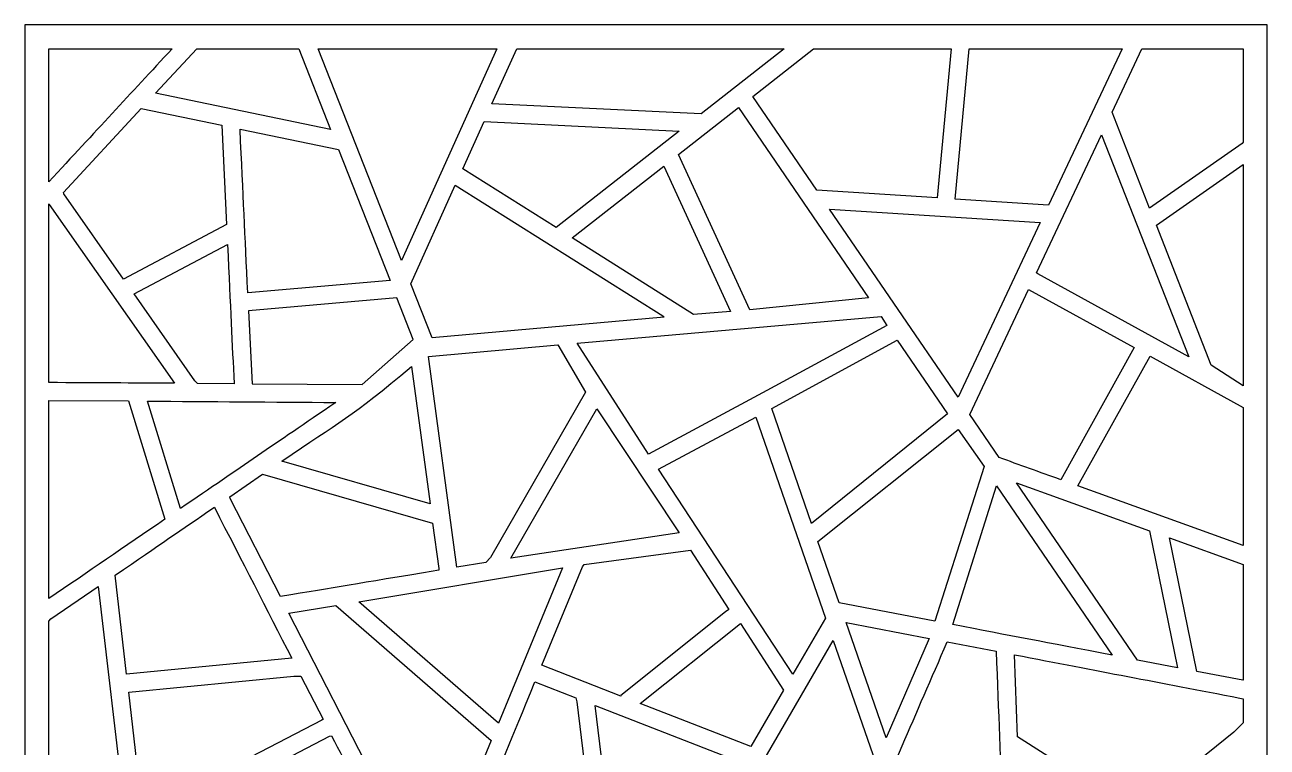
# Model space of a CAD drawing. Header units: centimetres. Extents: x -9.7 to 7.1, y -7.4 to 8.8.
# Drawn here: x -0.9 to 7.06, y 4.21 to 8.84 of the extents above; entities that cross this region are included whole.
import ezdxf

# ---------------------------------------------------------------- set-up
doc = ezdxf.new("R2010")
doc.units = ezdxf.units.CM
doc.header["$MEASUREMENT"] = 0
doc.layers.add('layer 1', color=7, linetype='Continuous')

msp = doc.modelspace()

# ---------------------------------------------------------------- linework, layer by layer
at = {"layer": 'layer 1', "color": 242}
for points, knots in [([(7.06119, -7.44927), (7.06119, -7.44927), (-0.9023, -7.44927), (-0.9023, -7.44927), (-0.9023, -7.44927), (-0.9023, -2.08789), (-0.9023, 3.24874), (-0.9023, 8.8432), (-0.9023, 8.8432), (1.8147, 8.8432), (4.30016, 8.8432), (7.06119, 8.8432), (7.06119, 8.8432), (7.06119, 3.47534), (7.06119, -1.94787), (7.06119, -7.44927)], [0, 0, 0, 0, 0.2, 0.2, 0.2, 0.2, 0.4, 0.4, 0.4, 0.4, 0.6, 0.6, 0.6, 0.6, 1, 1, 1, 1]), ([(-0.74842, 7.83672), (-0.44739, 8.16183), (-0.23011, 8.39649), (0.04102, 8.68931), (0.04102, 8.68931), (0.04102, 8.68931), (-0.74842, 8.68931), (-0.74842, 8.68931), (-0.74842, 8.68931), (-0.74842, 8.68931), (-0.74842, 7.83672), (-0.74842, 7.83672)], [0, 0, 0, 0, 0.25, 0.25, 0.25, 0.25, 0.5, 0.5, 0.5, 0.5, 1, 1, 1, 1]), ([(0.20001, 8.68931), (0.20001, 8.68931), (-0.06497, 8.40498), (-0.06497, 8.40498), (-0.06497, 8.40498), (-0.06497, 8.40498), (1.05677, 8.17294), (1.05677, 8.17294), (1.05677, 8.17294), (1.05677, 8.17294), (0.8532, 8.68931), (0.8532, 8.68931), (0.8532, 8.68931), (0.8532, 8.68931), (0.20001, 8.68931), (0.20001, 8.68931)], [0, 0, 0, 0, 0.2, 0.2, 0.2, 0.2, 0.4, 0.4, 0.4, 0.4, 0.6, 0.6, 0.6, 0.6, 1, 1, 1, 1]), ([(0.97726, 8.68931), (0.97726, 8.68931), (1.51255, 7.33145), (1.51255, 7.33145), (1.51255, 7.33145), (1.51255, 7.33145), (2.12429, 8.68931), (2.12429, 8.68931), (2.12429, 8.68931), (2.12429, 8.68931), (0.97726, 8.68931), (0.97726, 8.68931)], [0, 0, 0, 0, 0.25, 0.25, 0.25, 0.25, 0.5, 0.5, 0.5, 0.5, 1, 1, 1, 1]), ([(2.25087, 8.68931), (2.25087, 8.68931), (2.09198, 8.33662), (2.09198, 8.33662), (2.09198, 8.33662), (2.09198, 8.33662), (3.43371, 8.27326), (3.43371, 8.27326), (3.43371, 8.27326), (3.43371, 8.27326), (3.96497, 8.68931), (3.96497, 8.68931), (3.96497, 8.68931), (3.96497, 8.68931), (2.25087, 8.68931), (2.25087, 8.68931)], [0, 0, 0, 0, 0.2, 0.2, 0.2, 0.2, 0.4, 0.4, 0.4, 0.4, 0.6, 0.6, 0.6, 0.6, 1, 1, 1, 1]), ([(4.15218, 8.68931), (4.15218, 8.68931), (3.76324, 8.38449), (3.76324, 8.38449), (3.76324, 8.38449), (3.76324, 8.38449), (4.17377, 7.78281), (4.17377, 7.78281), (4.17377, 7.78281), (4.17377, 7.78281), (4.94532, 7.73357), (4.94532, 7.73357), (4.94532, 7.73357), (4.94532, 7.73357), (5.03538, 8.68931), (5.03538, 8.68931), (5.03538, 8.68931), (5.03538, 8.68931), (4.15218, 8.68931), (4.15218, 8.68931)], [0, 0, 0, 0, 0.1666667, 0.1666667, 0.1666667, 0.1666667, 0.3333333, 0.3333333, 0.3333333, 0.3333333, 0.5, 0.5, 0.5, 0.5, 0.6666667, 0.6666667, 0.6666667, 0.6666667, 1, 1, 1, 1]), ([(5.1513, 8.68931), (5.1513, 8.68931), (5.06055, 7.72621), (5.06055, 7.72621), (5.06055, 7.72621), (5.06055, 7.72621), (5.65985, 7.68796), (5.65985, 7.68796), (5.65985, 7.68796), (5.65985, 7.68796), (6.13084, 8.68931), (6.13084, 8.68931), (6.13084, 8.68931), (6.13084, 8.68931), (5.1513, 8.68931), (5.1513, 8.68931)], [0, 0, 0, 0, 0.2, 0.2, 0.2, 0.2, 0.4, 0.4, 0.4, 0.4, 0.6, 0.6, 0.6, 0.6, 1, 1, 1, 1]), ([(6.25864, 8.68931), (6.25864, 8.68931), (6.06705, 8.28253), (6.06705, 8.28253), (6.06705, 8.28253), (6.06705, 8.28253), (6.3078, 7.66839), (6.3078, 7.66839), (6.3078, 7.66839), (6.3078, 7.66839), (6.90032, 8.08315), (6.90032, 8.08315), (6.90032, 8.08315), (6.90032, 8.08315), (6.90731, 8.09014), (6.90731, 8.09014), (6.90731, 8.09014), (6.90731, 8.09014), (6.90731, 8.68931), (6.90731, 8.68931), (6.90731, 8.68931), (6.90731, 8.68931), (6.25864, 8.68931), (6.25864, 8.68931)], [0, 0, 0, 0, 0.1428571, 0.1428571, 0.1428571, 0.1428571, 0.2857143, 0.2857143, 0.2857143, 0.2857143, 0.4285714, 0.4285714, 0.4285714, 0.4285714, 0.5714286, 0.5714286, 0.5714286, 0.5714286, 0.7142857, 0.7142857, 0.7142857, 0.7142857, 1, 1, 1, 1]), ([(-0.15655, 8.30607), (-0.15655, 8.30607), (-0.65556, 7.76713), (-0.65556, 7.76713), (-0.65556, 7.76713), (-0.65556, 7.76713), (-0.65145, 7.7589), (-0.65145, 7.7589), (-0.65145, 7.7589), (-0.65145, 7.7589), (-0.26911, 7.21278), (-0.26911, 7.21278), (-0.26911, 7.21278), (-0.26911, 7.21278), (0.39049, 7.56319), (0.39049, 7.56319), (0.39049, 7.56319), (0.39049, 7.56319), (0.36034, 8.19914), (0.36034, 8.19914), (0.36034, 8.19914), (0.36034, 8.19914), (-0.15655, 8.30607), (-0.15655, 8.30607)], [0, 0, 0, 0, 0.1428571, 0.1428571, 0.1428571, 0.1428571, 0.2857143, 0.2857143, 0.2857143, 0.2857143, 0.4285714, 0.4285714, 0.4285714, 0.4285714, 0.5714286, 0.5714286, 0.5714286, 0.5714286, 0.7142857, 0.7142857, 0.7142857, 0.7142857, 1, 1, 1, 1]), ([(3.67242, 8.31331), (3.67242, 8.31331), (3.28682, 8.01111), (3.28682, 8.01111), (3.28682, 8.01111), (3.28682, 8.01111), (3.74419, 7.01682), (3.74419, 7.01682), (3.74419, 7.01682), (3.74419, 7.01682), (4.50471, 7.093), (4.50471, 7.093), (4.50471, 7.093), (4.50471, 7.093), (3.67242, 8.31331), (3.67242, 8.31331)], [0, 0, 0, 0, 0.2, 0.2, 0.2, 0.2, 0.4, 0.4, 0.4, 0.4, 0.6, 0.6, 0.6, 0.6, 1, 1, 1, 1]), ([(2.04107, 8.22361), (2.04107, 8.22361), (1.9046, 7.92069), (1.9046, 7.92069), (1.9046, 7.92069), (1.9046, 7.92069), (2.50324, 7.54362), (2.50324, 7.54362), (2.50324, 7.54362), (2.50324, 7.54362), (3.29112, 8.16111), (3.29112, 8.16111), (3.29112, 8.16111), (3.29112, 8.16111), (2.04107, 8.22361), (2.04107, 8.22361)], [0, 0, 0, 0, 0.2, 0.2, 0.2, 0.2, 0.4, 0.4, 0.4, 0.4, 0.6, 0.6, 0.6, 0.6, 1, 1, 1, 1]), ([(1.10735, 8.04462), (1.10735, 8.04462), (0.47703, 8.17501), (0.47703, 8.17501), (0.47703, 8.17501), (0.49756, 7.74195), (0.50896, 7.50151), (0.52685, 7.12411), (0.52685, 7.12411), (0.52685, 7.12411), (1.43859, 7.20436), (1.43859, 7.20436), (1.43859, 7.20436), (1.43859, 7.20436), (1.10735, 8.04462), (1.10735, 8.04462)], [0, 0, 0, 0, 0.2, 0.2, 0.2, 0.2, 0.4, 0.4, 0.4, 0.4, 0.6, 0.6, 0.6, 0.6, 1, 1, 1, 1]), ([(5.58299, 7.25336), (5.58299, 7.25336), (5.59069, 7.24566), (5.59069, 7.24566), (5.59069, 7.24566), (5.59069, 7.24566), (6.55814, 6.71356), (6.55814, 6.71356), (6.55814, 6.71356), (6.55814, 6.71356), (5.99944, 8.13878), (5.99944, 8.13878), (5.99944, 8.13878), (5.99944, 8.13878), (5.58299, 7.25336), (5.58299, 7.25336)], [0, 0, 0, 0, 0.2, 0.2, 0.2, 0.2, 0.4, 0.4, 0.4, 0.4, 0.6, 0.6, 0.6, 0.6, 1, 1, 1, 1]), ([(2.60697, 7.47829), (2.60697, 7.47829), (3.38464, 6.98526), (3.38464, 6.98526), (3.38464, 6.98526), (3.38464, 6.98526), (3.62213, 7.00601), (3.62213, 7.00601), (3.62213, 7.00601), (3.62213, 7.00601), (3.19345, 7.93793), (3.19345, 7.93793), (3.19345, 7.93793), (3.19345, 7.93793), (2.60697, 7.47829), (2.60697, 7.47829)], [0, 0, 0, 0, 0.2, 0.2, 0.2, 0.2, 0.4, 0.4, 0.4, 0.4, 0.6, 0.6, 0.6, 0.6, 1, 1, 1, 1]), ([(6.90731, 7.94716), (6.90731, 7.94716), (6.35114, 7.55784), (6.35114, 7.55784), (6.35114, 7.55784), (6.35114, 7.55784), (6.70298, 6.6603), (6.70298, 6.6603), (6.70298, 6.6603), (6.70298, 6.6603), (6.90731, 6.52919), (6.90731, 6.52919), (6.90731, 6.52919), (6.90731, 6.52919), (6.90731, 7.94716), (6.90731, 7.94716)], [0, 0, 0, 0, 0.2, 0.2, 0.2, 0.2, 0.4, 0.4, 0.4, 0.4, 0.6, 0.6, 0.6, 0.6, 1, 1, 1, 1]), ([(1.57163, 7.18159), (1.57163, 7.18159), (1.70772, 6.83638), (1.70772, 6.83638), (1.70772, 6.83638), (1.70772, 6.83638), (3.19515, 6.96817), (3.19515, 6.96817), (3.19515, 6.96817), (3.19515, 6.96817), (3.1864, 6.97692), (3.1864, 6.97692), (3.1864, 6.97692), (3.1864, 6.97692), (1.85673, 7.81444), (1.85673, 7.81444), (1.85673, 7.81444), (1.85673, 7.81444), (1.57163, 7.18159), (1.57163, 7.18159)], [0, 0, 0, 0, 0.1666667, 0.1666667, 0.1666667, 0.1666667, 0.3333333, 0.3333333, 0.3333333, 0.3333333, 0.5, 0.5, 0.5, 0.5, 0.6666667, 0.6666667, 0.6666667, 0.6666667, 1, 1, 1, 1]), ([(-0.74842, 6.54945), (-0.44994, 6.54737), (-0.21639, 6.54681), (0.05763, 6.54485), (0.05763, 6.54485), (0.05763, 6.54485), (-0.74553, 7.69205), (-0.74553, 7.69205), (-0.74553, 7.69205), (-0.74553, 7.69205), (-0.74842, 7.69494), (-0.74842, 7.69494), (-0.74842, 7.69494), (-0.74842, 7.69494), (-0.74842, 6.54945), (-0.74842, 6.54945)], [0, 0, 0, 0, 0.2, 0.2, 0.2, 0.2, 0.4, 0.4, 0.4, 0.4, 0.6, 0.6, 0.6, 0.6, 1, 1, 1, 1]), ([(4.25627, 7.6619), (4.25627, 7.6619), (5.07985, 6.45482), (5.07985, 6.45482), (5.07985, 6.45482), (5.07985, 6.45482), (5.60704, 7.57568), (5.60704, 7.57568), (5.60704, 7.57568), (5.60704, 7.57568), (4.25627, 7.6619), (4.25627, 7.6619)], [0, 0, 0, 0, 0.25, 0.25, 0.25, 0.25, 0.5, 0.5, 0.5, 0.5, 1, 1, 1, 1]), ([(-0.20242, 7.11752), (-0.20242, 7.11752), (0.18738, 6.56075), (0.18738, 6.56075), (0.18738, 6.56075), (0.18738, 6.56075), (0.20433, 6.5438), (0.20433, 6.5438), (0.20433, 6.5438), (0.20433, 6.5438), (0.4389, 6.54213), (0.4389, 6.54213), (0.4389, 6.54213), (0.42673, 6.7988), (0.41596, 7.02593), (0.39653, 7.43571), (0.39653, 7.43571), (0.39653, 7.43571), (-0.20242, 7.11752), (-0.20242, 7.11752)], [0, 0, 0, 0, 0.1666667, 0.1666667, 0.1666667, 0.1666667, 0.3333333, 0.3333333, 0.3333333, 0.3333333, 0.5, 0.5, 0.5, 0.5, 0.6666667, 0.6666667, 0.6666667, 0.6666667, 1, 1, 1, 1]), ([(0.53232, 7.00873), (0.53232, 7.00873), (1.48274, 7.09239), (1.48274, 7.09239), (1.48274, 7.09239), (1.48274, 7.09239), (1.58785, 6.82576), (1.58785, 6.82576), (1.58785, 6.82576), (1.58785, 6.82576), (1.26006, 6.53626), (1.26006, 6.53626), (1.26006, 6.53626), (1.26006, 6.53626), (0.55448, 6.5413), (0.55448, 6.5413), (0.55448, 6.5413), (0.55448, 6.5413), (0.53232, 7.00873), (0.53232, 7.00873)], [0, 0, 0, 0, 0.1666667, 0.1666667, 0.1666667, 0.1666667, 0.3333333, 0.3333333, 0.3333333, 0.3333333, 0.5, 0.5, 0.5, 0.5, 0.6666667, 0.6666667, 0.6666667, 0.6666667, 1, 1, 1, 1]), ([(5.15535, 6.34417), (5.15535, 6.34417), (5.34348, 6.06844), (5.34348, 6.06844), (5.34348, 6.06844), (5.47082, 6.0226), (5.60356, 5.97481), (5.73786, 5.92646), (5.73786, 5.92646), (5.73786, 5.92646), (6.20947, 6.77361), (6.20947, 6.77361), (6.20947, 6.77361), (6.20947, 6.77361), (5.53222, 7.14544), (5.53222, 7.14544), (5.53222, 7.14544), (5.53222, 7.14544), (5.15535, 6.34417), (5.15535, 6.34417)], [0, 0, 0, 0, 0.1666667, 0.1666667, 0.1666667, 0.1666667, 0.3333333, 0.3333333, 0.3333333, 0.3333333, 0.5, 0.5, 0.5, 0.5, 0.6666667, 0.6666667, 0.6666667, 0.6666667, 1, 1, 1, 1]), ([(4.58742, 6.97333), (4.58742, 6.97333), (2.63878, 6.80301), (2.63878, 6.80301), (2.63878, 6.80301), (2.63878, 6.80301), (3.09537, 6.08958), (3.09537, 6.08958), (3.09537, 6.08958), (3.09537, 6.08958), (3.85483, 6.49889), (3.85483, 6.49889), (3.85483, 6.49889), (3.85483, 6.49889), (3.8549, 6.49863), (3.8549, 6.49863), (3.8549, 6.49863), (3.8549, 6.49863), (4.62374, 6.91569), (4.62374, 6.91569), (4.62374, 6.91569), (4.62374, 6.91569), (4.58742, 6.97333), (4.58742, 6.97333)], [0, 0, 0, 0, 0.1428571, 0.1428571, 0.1428571, 0.1428571, 0.2857143, 0.2857143, 0.2857143, 0.2857143, 0.4285714, 0.4285714, 0.4285714, 0.4285714, 0.5714286, 0.5714286, 0.5714286, 0.5714286, 0.7142857, 0.7142857, 0.7142857, 0.7142857, 1, 1, 1, 1]), ([(1.68428, 6.71575), (1.68428, 6.71575), (1.86698, 5.36547), (1.86698, 5.36547), (1.86698, 5.36547), (1.86698, 5.36547), (2.05213, 5.39617), (2.05213, 5.39617), (2.05213, 5.39617), (2.05213, 5.39617), (2.08338, 5.42742), (2.08338, 5.42742), (2.08338, 5.42742), (2.08338, 5.42742), (2.69126, 6.48808), (2.69126, 6.48808), (2.69126, 6.48808), (2.69126, 6.48808), (2.51338, 6.79197), (2.51338, 6.79197), (2.51338, 6.79197), (2.51338, 6.79197), (1.68428, 6.71575), (1.68428, 6.71575)], [0, 0, 0, 0, 0.1428571, 0.1428571, 0.1428571, 0.1428571, 0.2857143, 0.2857143, 0.2857143, 0.2857143, 0.4285714, 0.4285714, 0.4285714, 0.4285714, 0.5714286, 0.5714286, 0.5714286, 0.5714286, 0.7142857, 0.7142857, 0.7142857, 0.7142857, 1, 1, 1, 1]), ([(5.01255, 6.34868), (5.01255, 6.34868), (4.69009, 6.82215), (4.69009, 6.82215), (4.69009, 6.82215), (4.69009, 6.82215), (3.88547, 6.38364), (3.88547, 6.38364), (3.88547, 6.38364), (3.88547, 6.38364), (4.14116, 5.64643), (4.14116, 5.64643), (4.14116, 5.64643), (4.14116, 5.64643), (5.01255, 6.34868), (5.01255, 6.34868)], [0, 0, 0, 0, 0.2, 0.2, 0.2, 0.2, 0.4, 0.4, 0.4, 0.4, 0.6, 0.6, 0.6, 0.6, 1, 1, 1, 1]), ([(6.90731, 6.3898), (6.90731, 6.3898), (6.3106, 6.71799), (6.3106, 6.71799), (6.3106, 6.71799), (6.3106, 6.71799), (5.8479, 5.88685), (5.8479, 5.88685), (5.8479, 5.88685), (5.8479, 5.88685), (6.90731, 5.50546), (6.90731, 5.50546), (6.90731, 5.50546), (6.90731, 5.50546), (6.90731, 6.3898), (6.90731, 6.3898)], [0, 0, 0, 0, 0.2, 0.2, 0.2, 0.2, 0.4, 0.4, 0.4, 0.4, 0.6, 0.6, 0.6, 0.6, 1, 1, 1, 1]), ([(0.7452, 6.04615), (0.7452, 6.04615), (1.69486, 5.77221), (1.69486, 5.77221), (1.69486, 5.77221), (1.69486, 5.77221), (1.57587, 6.65314), (1.57587, 6.65314), (1.57587, 6.65314), (1.18922, 6.32461), (1.11335, 6.29804), (0.7452, 6.04615)], [0, 0, 0, 0, 0.25, 0.25, 0.25, 0.25, 0.5, 0.5, 0.5, 0.5, 1, 1, 1, 1]), ([(-0.74842, 6.43408), (-0.74842, 6.43408), (-0.74842, 5.16405), (-0.74842, 5.16405), (-0.74842, 5.16405), (-0.4933, 5.3386), (-0.26767, 5.49298), (-0.00389, 5.67346), (-0.00389, 5.67346), (-0.00389, 5.67346), (-0.23715, 6.43154), (-0.23715, 6.43154), (-0.23715, 6.43154), (-0.23715, 6.43154), (-0.74842, 6.43408), (-0.74842, 6.43408)], [0, 0, 0, 0, 0.2, 0.2, 0.2, 0.2, 0.4, 0.4, 0.4, 0.4, 0.6, 0.6, 0.6, 0.6, 1, 1, 1, 1]), ([(-0.11613, 6.43068), (-0.11613, 6.43068), (0.09586, 5.74171), (0.09586, 5.74171), (0.09586, 5.74171), (0.49547, 6.01513), (0.68189, 6.14268), (1.09021, 6.42206), (1.09021, 6.42206), (0.68629, 6.42494), (0.28431, 6.42782), (-0.11613, 6.43068)], [0, 0, 0, 0, 0.25, 0.25, 0.25, 0.25, 0.5, 0.5, 0.5, 0.5, 1, 1, 1, 1]), ([(3.29138, 5.58525), (3.29138, 5.58525), (2.76425, 6.38056), (2.76425, 6.38056), (2.76425, 6.38056), (2.76425, 6.38056), (2.2126, 5.42278), (2.2126, 5.42278), (2.2126, 5.42278), (2.2126, 5.42278), (3.29138, 5.58525), (3.29138, 5.58525)], [0, 0, 0, 0, 0.25, 0.25, 0.25, 0.25, 0.5, 0.5, 0.5, 0.5, 1, 1, 1, 1]), ([(3.16052, 5.99412), (3.16052, 5.99412), (4.02072, 4.67975), (4.02072, 4.67975), (4.02072, 4.67975), (4.02072, 4.67975), (4.22945, 5.03965), (4.22945, 5.03965), (4.22945, 5.03965), (4.22945, 5.03965), (3.78298, 6.32694), (3.78298, 6.32694), (3.78298, 6.32694), (3.78298, 6.32694), (3.16052, 5.99412), (3.16052, 5.99412)], [0, 0, 0, 0, 0.2, 0.2, 0.2, 0.2, 0.4, 0.4, 0.4, 0.4, 0.6, 0.6, 0.6, 0.6, 1, 1, 1, 1]), ([(5.24678, 6.01077), (5.24678, 6.01077), (5.08081, 6.24873), (5.08081, 6.24873), (5.08081, 6.24873), (5.08081, 6.24873), (4.18129, 5.53074), (4.18129, 5.53074), (4.18129, 5.53074), (4.18129, 5.53074), (4.31786, 5.13696), (4.31786, 5.13696), (4.31786, 5.13696), (4.31786, 5.13696), (4.9315, 5.01927), (4.9315, 5.01927), (4.9315, 5.01927), (4.9315, 5.01927), (5.24678, 6.01077), (5.24678, 6.01077)], [0, 0, 0, 0, 0.1666667, 0.1666667, 0.1666667, 0.1666667, 0.3333333, 0.3333333, 0.3333333, 0.3333333, 0.5, 0.5, 0.5, 0.5, 0.6666667, 0.6666667, 0.6666667, 0.6666667, 1, 1, 1, 1]), ([(0.41369, 5.8055), (0.41369, 5.8055), (0.73557, 5.17785), (0.73557, 5.17785), (0.73557, 5.17785), (1.10573, 5.23923), (1.20227, 5.25524), (1.75094, 5.34622), (1.75094, 5.34622), (1.75094, 5.34622), (1.75094, 5.357), (1.75094, 5.357), (1.75094, 5.357), (1.75094, 5.357), (1.71174, 5.64722), (1.71174, 5.64722), (1.71174, 5.64722), (1.71174, 5.64722), (0.6217, 5.96166), (0.6217, 5.96166), (0.6217, 5.96166), (0.6217, 5.96166), (0.41074, 5.81731), (0.41074, 5.81731), (0.41074, 5.81731), (0.41074, 5.81731), (0.41369, 5.8055), (0.41369, 5.8055)], [0, 0, 0, 0, 0.125, 0.125, 0.125, 0.125, 0.25, 0.25, 0.25, 0.25, 0.375, 0.375, 0.375, 0.375, 0.5, 0.5, 0.5, 0.5, 0.625, 0.625, 0.625, 0.625, 0.75, 0.75, 0.75, 0.75, 1, 1, 1, 1]), ([(6.48677, 4.721), (6.48677, 4.721), (6.30715, 5.59885), (6.30715, 5.59885), (6.30715, 5.59885), (6.30715, 5.59885), (5.45442, 5.90584), (5.45442, 5.90584), (5.45442, 5.90584), (5.45442, 5.90584), (6.22911, 4.77042), (6.22911, 4.77042), (6.22911, 4.77042), (6.22911, 4.77042), (6.48677, 4.721), (6.48677, 4.721)], [0, 0, 0, 0, 0.2, 0.2, 0.2, 0.2, 0.4, 0.4, 0.4, 0.4, 0.6, 0.6, 0.6, 0.6, 1, 1, 1, 1]), ([(6.06836, 4.80124), (6.06836, 4.80124), (5.327, 5.88782), (5.327, 5.88782), (5.327, 5.88782), (5.327, 5.88782), (5.04562, 4.99739), (5.04562, 4.99739), (5.04562, 4.99739), (5.41502, 4.92654), (5.63777, 4.88382), (6.06836, 4.80124)], [0, 0, 0, 0, 0.25, 0.25, 0.25, 0.25, 0.5, 0.5, 0.5, 0.5, 1, 1, 1, 1]), ([(0.80906, 4.78162), (0.64592, 5.09973), (0.49178, 5.40031), (0.31243, 5.75005), (0.31243, 5.75005), (0.08527, 5.59463), (-0.02381, 5.51999), (-0.32368, 5.31482), (-0.32368, 5.31482), (-0.32368, 5.31482), (-0.24976, 4.67915), (-0.24976, 4.67915), (-0.24976, 4.67915), (-0.24976, 4.67915), (0.80906, 4.78162), (0.80906, 4.78162)], [0, 0, 0, 0, 0.2, 0.2, 0.2, 0.2, 0.4, 0.4, 0.4, 0.4, 0.6, 0.6, 0.6, 0.6, 1, 1, 1, 1]), ([(6.43438, 5.55305), (6.43438, 5.55305), (6.60938, 4.69749), (6.60938, 4.69749), (6.60938, 4.69749), (6.60938, 4.69749), (6.90445, 4.6409), (6.90445, 4.6409), (6.90445, 4.6409), (6.90445, 4.6409), (6.90731, 4.6409), (6.90731, 4.6409), (6.90731, 4.6409), (6.90731, 4.6409), (6.90731, 5.3828), (6.90731, 5.3828), (6.90731, 5.3828), (6.90731, 5.3828), (6.43438, 5.55305), (6.43438, 5.55305)], [0, 0, 0, 0, 0.1666667, 0.1666667, 0.1666667, 0.1666667, 0.3333333, 0.3333333, 0.3333333, 0.3333333, 0.5, 0.5, 0.5, 0.5, 0.6666667, 0.6666667, 0.6666667, 0.6666667, 1, 1, 1, 1]), ([(3.36535, 5.47502), (3.36535, 5.47502), (2.68271, 5.38374), (2.68271, 5.38374), (2.68271, 5.38374), (2.68271, 5.38374), (2.67285, 5.36895), (2.67285, 5.36895), (2.67285, 5.36895), (2.67285, 5.36895), (2.41166, 4.7366), (2.41166, 4.7366), (2.41166, 4.7366), (2.41166, 4.7366), (2.91747, 4.53972), (2.91747, 4.53972), (2.91747, 4.53972), (2.91747, 4.53972), (2.91747, 4.54337), (2.91747, 4.54337), (2.91747, 4.54337), (2.91747, 4.54337), (3.5893, 5.08037), (3.5893, 5.08037), (3.5893, 5.08037), (3.5893, 5.08037), (3.61102, 5.09399), (3.61102, 5.09399), (3.61102, 5.09399), (3.61102, 5.09399), (3.36535, 5.47502), (3.36535, 5.47502)], [0, 0, 0, 0, 0.1111111, 0.1111111, 0.1111111, 0.1111111, 0.2222222, 0.2222222, 0.2222222, 0.2222222, 0.3333333, 0.3333333, 0.3333333, 0.3333333, 0.4444444, 0.4444444, 0.4444444, 0.4444444, 0.5555556, 0.5555556, 0.5555556, 0.5555556, 0.6666667, 0.6666667, 0.6666667, 0.6666667, 0.7777778, 0.7777778, 0.7777778, 0.7777778, 1, 1, 1, 1]), ([(2.54463, 5.36085), (2.54463, 5.36085), (1.23921, 5.14438), (1.23921, 5.14438), (1.23921, 5.14438), (1.23921, 5.14438), (2.1338, 4.36619), (2.1338, 4.36619), (2.1338, 4.36619), (2.1338, 4.36619), (2.54463, 5.36085), (2.54463, 5.36085)], [0, 0, 0, 0, 0.25, 0.25, 0.25, 0.25, 0.5, 0.5, 0.5, 0.5, 1, 1, 1, 1]), ([(-0.74842, 3.47352), (-0.74842, 3.47352), (-0.22283, 3.74779), (-0.22283, 3.74779), (-0.22283, 3.74779), (-0.22283, 3.74779), (-0.26398, 3.74779), (-0.26398, 3.74779), (-0.26398, 3.74779), (-0.26398, 3.74779), (-0.26398, 3.80216), (-0.26398, 3.80216), (-0.26398, 3.80216), (-0.26398, 3.80216), (-0.43131, 5.24118), (-0.43131, 5.24118), (-0.43131, 5.24118), (-0.43131, 5.24118), (-0.73485, 5.03349), (-0.73485, 5.03349), (-0.73485, 5.03349), (-0.73485, 5.03349), (-0.74842, 5.01992), (-0.74842, 5.01992), (-0.74842, 5.01992), (-0.74842, 5.01992), (-0.74842, 3.47352), (-0.74842, 3.47352)], [0, 0, 0, 0, 0.125, 0.125, 0.125, 0.125, 0.25, 0.25, 0.25, 0.25, 0.375, 0.375, 0.375, 0.375, 0.5, 0.5, 0.5, 0.5, 0.625, 0.625, 0.625, 0.625, 0.75, 0.75, 0.75, 0.75, 1, 1, 1, 1]), ([(0.79086, 5.07003), (0.79086, 5.07003), (1.36061, 3.95903), (1.36061, 3.95903), (1.36061, 3.95903), (1.36061, 3.95903), (1.88723, 3.77997), (1.88723, 3.77997), (1.88723, 3.77997), (1.88723, 3.77997), (1.89888, 3.79744), (1.89888, 3.79744), (1.89888, 3.79744), (1.89888, 3.79744), (2.08732, 4.25365), (2.08732, 4.25365), (2.08732, 4.25365), (2.08732, 4.25365), (1.09152, 5.11989), (1.09152, 5.11989), (1.09152, 5.11989), (1.09152, 5.11989), (0.79086, 5.07003), (0.79086, 5.07003)], [0, 0, 0, 0, 0.1428571, 0.1428571, 0.1428571, 0.1428571, 0.2857143, 0.2857143, 0.2857143, 0.2857143, 0.4285714, 0.4285714, 0.4285714, 0.4285714, 0.5714286, 0.5714286, 0.5714286, 0.5714286, 0.7142857, 0.7142857, 0.7142857, 0.7142857, 1, 1, 1, 1]), ([(3.04102, 4.49164), (3.04102, 4.49164), (3.75127, 4.21519), (3.75127, 4.21519), (3.75127, 4.21519), (3.75127, 4.21519), (3.9608, 4.57645), (3.9608, 4.57645), (3.9608, 4.57645), (3.9608, 4.57645), (3.68428, 5.00562), (3.68428, 5.00562), (3.68428, 5.00562), (3.68428, 5.00562), (3.04102, 4.49164), (3.04102, 4.49164)], [0, 0, 0, 0, 0.2, 0.2, 0.2, 0.2, 0.4, 0.4, 0.4, 0.4, 0.6, 0.6, 0.6, 0.6, 1, 1, 1, 1]), ([(4.36152, 5.01107), (4.36152, 5.01107), (4.61801, 4.27157), (4.61801, 4.27157), (4.61801, 4.27157), (4.61801, 4.27157), (4.89505, 4.90875), (4.89505, 4.90875), (4.89505, 4.90875), (4.89505, 4.90875), (4.36152, 5.01107), (4.36152, 5.01107)], [0, 0, 0, 0, 0.25, 0.25, 0.25, 0.25, 0.5, 0.5, 0.5, 0.5, 1, 1, 1, 1]), ([(4.55006, 4.11528), (4.55006, 4.11528), (4.27938, 4.89569), (4.27938, 4.89569), (4.27938, 4.89569), (4.27938, 4.89569), (3.67844, 3.85959), (3.67844, 3.85959), (3.67844, 3.85959), (3.67844, 3.85959), (4.2153, 3.34533), (4.2153, 3.34533), (4.2153, 3.34533), (4.32475, 3.59706), (4.42634, 3.83073), (4.55006, 4.11528)], [0, 0, 0, 0, 0.2, 0.2, 0.2, 0.2, 0.4, 0.4, 0.4, 0.4, 0.6, 0.6, 0.6, 0.6, 1, 1, 1, 1]), ([(4.43821, 3.56857), (4.43821, 3.56857), (5.36587, 3.74284), (5.36587, 3.74284), (5.36587, 3.74284), (5.35087, 4.13472), (5.33986, 4.42213), (5.32439, 4.82641), (5.32439, 4.82641), (5.32439, 4.82641), (5.01061, 4.88658), (5.01061, 4.88658), (5.01061, 4.88658), (4.80549, 4.4139), (4.63495, 4.02106), (4.43821, 3.56857)], [0, 0, 0, 0, 0.2, 0.2, 0.2, 0.2, 0.4, 0.4, 0.4, 0.4, 0.6, 0.6, 0.6, 0.6, 1, 1, 1, 1]), ([(6.90731, 4.52162), (6.90731, 4.52162), (6.88653, 4.52682), (6.88653, 4.52682), (6.88653, 4.52682), (6.34544, 4.63059), (5.99378, 4.69803), (5.44074, 4.80409), (5.44074, 4.80409), (5.44074, 4.80409), (5.46086, 4.27848), (5.46086, 4.27848), (5.46086, 4.27848), (5.46086, 4.27848), (6.21614, 3.79736), (6.21614, 3.79736), (6.21614, 3.79736), (6.21614, 3.79736), (6.84669, 4.30767), (6.84669, 4.30767), (6.84669, 4.30767), (6.84669, 4.30767), (6.90731, 4.36829), (6.90731, 4.36829), (6.90731, 4.36829), (6.90731, 4.36829), (6.90731, 4.52162), (6.90731, 4.52162)], [0, 0, 0, 0, 0.125, 0.125, 0.125, 0.125, 0.25, 0.25, 0.25, 0.25, 0.375, 0.375, 0.375, 0.375, 0.5, 0.5, 0.5, 0.5, 0.625, 0.625, 0.625, 0.625, 0.75, 0.75, 0.75, 0.75, 1, 1, 1, 1]), ([(1.00949, 4.39079), (1.00949, 4.39079), (0.8679, 4.66688), (0.8679, 4.66688), (0.8679, 4.66688), (0.8679, 4.66688), (0.82165, 4.66688), (0.82165, 4.66688), (0.82165, 4.66688), (0.82165, 4.66688), (-0.23643, 4.56449), (-0.23643, 4.56449), (-0.23643, 4.56449), (-0.23643, 4.56449), (-0.14938, 3.81588), (-0.14938, 3.81588), (-0.14938, 3.81588), (-0.14938, 3.81588), (-0.14278, 3.78949), (-0.14278, 3.78949), (-0.14278, 3.78949), (-0.14278, 3.78949), (0.53581, 4.14292), (0.53581, 4.14292), (0.53581, 4.14292), (0.53581, 4.14292), (0.53415, 4.14958), (0.53415, 4.14958), (0.53415, 4.14958), (0.53415, 4.14958), (0.5486, 4.14958), (0.5486, 4.14958), (0.5486, 4.14958), (0.5486, 4.14958), (1.00154, 4.38549), (1.00154, 4.38549), (1.00154, 4.38549), (1.00154, 4.38549), (1.00949, 4.39079), (1.00949, 4.39079)], [0, 0, 0, 0, 0.0909091, 0.0909091, 0.0909091, 0.0909091, 0.1818182, 0.1818182, 0.1818182, 0.1818182, 0.2727273, 0.2727273, 0.2727273, 0.2727273, 0.3636364, 0.3636364, 0.3636364, 0.3636364, 0.4545455, 0.4545455, 0.4545455, 0.4545455, 0.5454545, 0.5454545, 0.5454545, 0.5454545, 0.6363636, 0.6363636, 0.6363636, 0.6363636, 0.7272727, 0.7272727, 0.7272727, 0.7272727, 0.8181818, 0.8181818, 0.8181818, 0.8181818, 1, 1, 1, 1]), ([(2.00221, 3.74088), (2.00221, 3.74088), (2.75897, 3.48358), (2.75897, 3.48358), (2.75897, 3.48358), (2.75897, 3.48358), (2.63553, 4.50198), (2.63553, 4.50198), (2.63553, 4.50198), (2.63553, 4.50198), (2.62898, 4.52816), (2.62898, 4.52816), (2.62898, 4.52816), (2.62898, 4.52816), (2.36759, 4.6299), (2.36759, 4.6299), (2.36759, 4.6299), (2.20463, 4.23537), (2.15791, 4.12224), (2.005, 3.75204), (2.005, 3.75204), (2.005, 3.75204), (2.00221, 3.74088), (2.00221, 3.74088)], [0, 0, 0, 0, 0.1428571, 0.1428571, 0.1428571, 0.1428571, 0.2857143, 0.2857143, 0.2857143, 0.2857143, 0.4285714, 0.4285714, 0.4285714, 0.4285714, 0.5714286, 0.5714286, 0.5714286, 0.5714286, 0.7142857, 0.7142857, 0.7142857, 0.7142857, 1, 1, 1, 1]), ([(2.88023, 3.44235), (2.88023, 3.44235), (3.22592, 3.32481), (3.22592, 3.32481), (3.22592, 3.32481), (3.22592, 3.32481), (3.24719, 3.34609), (3.24719, 3.34609), (3.24719, 3.34609), (3.24719, 3.34609), (3.69267, 4.11415), (3.69267, 4.11415), (3.69267, 4.11415), (3.69267, 4.11415), (2.75454, 4.4793), (2.75454, 4.4793), (2.75454, 4.4793), (2.75454, 4.4793), (2.88023, 3.44235), (2.88023, 3.44235)], [0, 0, 0, 0, 0.1666667, 0.1666667, 0.1666667, 0.1666667, 0.3333333, 0.3333333, 0.3333333, 0.3333333, 0.5, 0.5, 0.5, 0.5, 0.6666667, 0.6666667, 0.6666667, 0.6666667, 1, 1, 1, 1]), ([(1.64698, 3.14767), (1.4166, 3.59691), (1.25971, 3.90285), (1.06398, 4.28452), (1.06398, 4.28452), (1.06398, 4.28452), (1.05157, 4.28142), (1.05157, 4.28142), (1.05157, 4.28142), (1.05157, 4.28142), (0.66633, 4.08077), (0.66633, 4.08077), (0.66633, 4.08077), (0.66633, 4.08077), (0.73454, 2.60094), (0.73454, 2.60094), (0.73454, 2.60094), (0.73454, 2.60094), (0.99012, 2.27829), (0.99012, 2.27829), (0.99012, 2.27829), (0.99012, 2.27829), (1.64698, 3.14767), (1.64698, 3.14767)], [0, 0, 0, 0, 0.1428571, 0.1428571, 0.1428571, 0.1428571, 0.2857143, 0.2857143, 0.2857143, 0.2857143, 0.4285714, 0.4285714, 0.4285714, 0.4285714, 0.5714286, 0.5714286, 0.5714286, 0.5714286, 0.7142857, 0.7142857, 0.7142857, 0.7142857, 1, 1, 1, 1])]:
    msp.add_open_spline(points, degree=3, knots=knots, dxfattribs=at)

doc.saveas('drawing.dxf')
